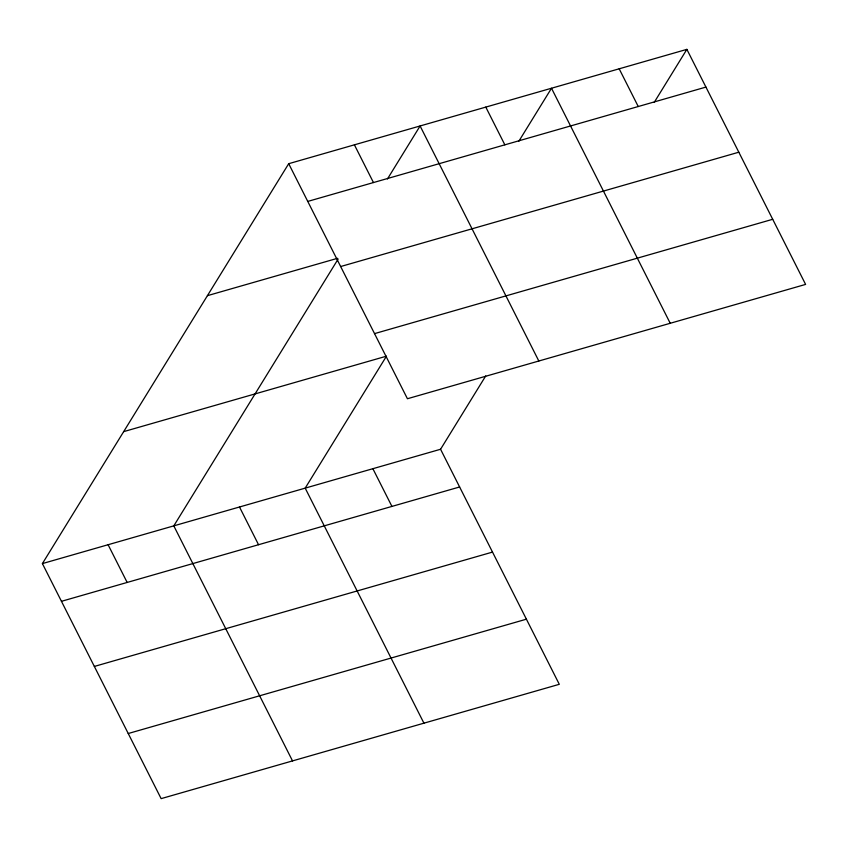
<?xml version="1.0" encoding="UTF-8"?>
<svg xmlns="http://www.w3.org/2000/svg" width="848" height="848" viewBox="0 0 848 848"><rect width="100%" height="100%" fill="white"/><g stroke="black" fill="none" stroke-linecap="round" stroke-linejoin="round"><path stroke-width="1.27" d="M485.724 375.94L440.568 449.26L559.298 684.304L161.131 798.636L42.4 563.591L288.702 163.696L686.869 49.364L805.6 284.409L407.432 398.74L288.702 163.696M338.14 259.043L173.798 525.866L292.528 760.91M387.451 178.981L420.099 125.97L538.83 361.015M518.838 141.245L551.497 88.234L670.227 323.279M654.221 102.375L686.869 49.364M307.76 201.421L705.928 87.09M207.421 295.666L337.557 258.301M340.652 266.537L738.82 152.205M374.54 333.624L772.708 219.293M123.681 431.632L386.476 356.171L305.195 488.13L423.926 723.174M42.4 563.591L440.568 449.26M61.459 601.317L459.627 486.975M94.351 666.433L492.518 552.09M128.239 733.52L526.407 619.188M619.178 68.805L638.237 106.519M485.798 107.102L504.846 144.828M354.4 144.838L373.459 182.553M372.876 468.69L391.935 506.415M239.496 506.998L258.545 544.723M108.099 544.723L127.158 582.449"/></g></svg>
